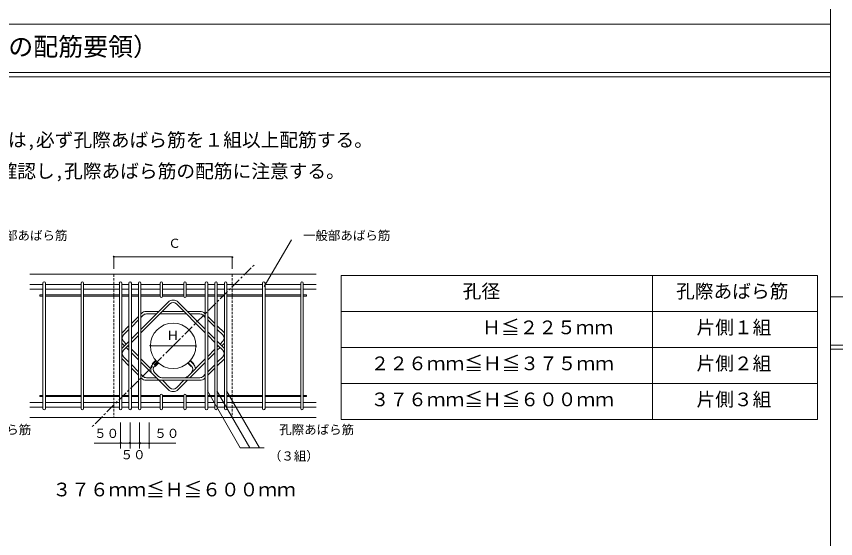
# Model space of a CAD drawing. Units: millimetres, scale not verified. Extents: x -5554 to 1990, y -5428 to 5334.
# Drawn here: x -3754 to -1785, y -4172 to -2915 of the extents above; entities that cross this region are included whole.
import ezdxf
from ezdxf.enums import TextEntityAlignment as Align

# ---------------------------------------------------------------- set-up
doc = ezdxf.new("R2010")
doc.units = ezdxf.units.MM
doc.header["$LTSCALE"] = 5
doc.linetypes.add('CHAIN1', pattern=[8, 5, -1, 1, -1])
doc.linetypes.add('DASHED1', pattern=[1.8, 1.2, -0.6])
doc.layers.add('0-3_5', color=7, linetype='Continuous', lineweight=18)
doc.layers.add('8-9_0', color=7, linetype='Continuous', lineweight=18)
doc.layers.add('8-7_MOJI', color=7, linetype='Continuous')
doc.styles.add('ＭＳ ゴシック', font='')
doc.styles.get('ＭＳ ゴシック').set_extended_font_data('MS Gothic')

msp = doc.modelspace()

# ---------------------------------------------------------------- linework, layer by layer
at = {"layer": '0-3_5'}
for p, q in [((-1797.81, -652.03), (-1797.81, -4865.845)), ((-5325.258, -2933.858), (-1797.81, -2933.858)), ((-5325.258, -3060.358), (-1797.81, -3060.358)), ((-3158.712, -3565.452), (-3093.52, -3452.536)), ((-3521.553, -3494.105), (-3518.366, -3494.105)), ((-3519.959, -3523.02), (-3519.959, -3494.105)), ((-3519.959, -3494.105), (-3235.533, -3494.105)), ((-3233.939, -3494.105), (-3237.126, -3494.105)), ((-3235.533, -3523.02), (-3235.533, -3494.105)), ((-3722.149, -3535.77), (-3033.649, -3535.77)), ((-2974.114, -3885.093), (-2974.114, -3538.495)), ((-2974.114, -3538.495), (-1829.251, -3538.495)), ((-2225.744, -3885.093), (-2225.744, -3538.495)), ((-1829.251, -3885.093), (-1829.251, -3538.495)), ((-3722.149, -3560.097), (-3690.631, -3560.097)), ((-3690.631, -3858.6), (-3690.631, -3557.19)), ((-3684.664, -3858.6), (-3684.664, -3557.19)), ((-3684.664, -3560.097), (-3598.831, -3560.097)), ((-3598.831, -3858.6), (-3598.831, -3557.19)), ((-3592.864, -3858.6), (-3592.864, -3557.19)), ((-3592.864, -3560.097), (-3507.031, -3560.097)), ((-3507.031, -3858.6), (-3507.031, -3557.19)), ((-3501.064, -3858.6), (-3501.064, -3557.19)), ((-3501.064, -3560.097), (-3484.081, -3560.097)), ((-3484.081, -3858.6), (-3484.081, -3557.19)), ((-3478.114, -3858.6), (-3478.114, -3557.19)), ((-3478.114, -3560.097), (-3461.131, -3560.097)), ((-3461.131, -3858.6), (-3461.131, -3557.19)), ((-3455.164, -3858.6), (-3455.164, -3557.19)), ((-3455.164, -3560.097), (-3409.088, -3560.097)), ((-3409.088, -3588.59), (-3409.088, -3557.19)), ((-3403.12, -3588.59), (-3403.12, -3557.19)), ((-3403.12, -3560.097), (-3352.372, -3560.097)), ((-3352.372, -3588.59), (-3352.372, -3557.19)), ((-3346.405, -3588.59), (-3346.405, -3557.19)), ((-3346.405, -3560.097), (-3300.481, -3560.097)), ((-3300.481, -3858.6), (-3300.481, -3557.19)), ((-3294.514, -3858.6), (-3294.514, -3557.19)), ((-3294.514, -3560.097), (-3277.531, -3560.097)), ((-3277.531, -3858.6), (-3277.531, -3557.19)), ((-3271.564, -3858.6), (-3271.564, -3557.19)), ((-3271.564, -3560.097), (-3254.581, -3560.097)), ((-3254.581, -3858.6), (-3254.581, -3557.19)), ((-3248.614, -3858.6), (-3248.614, -3557.19)), ((-3248.614, -3560.097), (-3162.781, -3560.097)), ((-3162.781, -3858.6), (-3162.781, -3557.19)), ((-3156.814, -3858.6), (-3156.814, -3557.19)), ((-3156.814, -3560.097), (-3070.981, -3560.097)), ((-3070.981, -3858.6), (-3070.981, -3557.19)), ((-3065.014, -3858.6), (-3065.014, -3557.19)), ((-3065.014, -3560.097), (-3033.649, -3560.097)), ((-3722.149, -3571.572), (-3690.631, -3571.572)), ((-3684.664, -3571.572), (-3598.831, -3571.572)), ((-3592.864, -3571.572), (-3507.031, -3571.572)), ((-3501.064, -3571.572), (-3484.081, -3571.572)), ((-3478.114, -3571.572), (-3461.131, -3571.572)), ((-3455.164, -3571.572), (-3409.088, -3571.572)), ((-3403.12, -3571.572), (-3352.372, -3571.572)), ((-3346.405, -3571.572), (-3300.481, -3571.572)), ((-3294.514, -3571.572), (-3277.531, -3571.572)), ((-3271.564, -3571.572), (-3254.581, -3571.572)), ((-3248.614, -3571.572), (-3162.781, -3571.572)), ((-3156.814, -3571.572), (-3070.981, -3571.572)), ((-3065.014, -3571.572), (-3033.649, -3571.572)), ((-3698.38, -3585.59), (-3690.631, -3585.59)), ((-3698.38, -3585.59), (-3698.38, -3588.59)), ((-3698.38, -3588.59), (-3690.631, -3588.59)), ((-3684.664, -3585.59), (-3598.831, -3585.59)), ((-3684.664, -3588.59), (-3598.831, -3588.59)), ((-3592.864, -3585.59), (-3507.031, -3585.59)), ((-3592.864, -3588.59), (-3507.031, -3588.59)), ((-3501.064, -3585.59), (-3484.081, -3585.59)), ((-3501.064, -3588.59), (-3484.081, -3588.59)), ((-3478.114, -3585.59), (-3461.131, -3585.59)), ((-3478.114, -3588.59), (-3461.131, -3588.59)), ((-3455.164, -3585.59), (-3409.088, -3585.59)), ((-3455.164, -3588.59), (-3409.087, -3588.59)), ((-3389.719, -3602.846), (-3455.164, -3668.291)), ((-3403.12, -3585.59), (-3352.372, -3585.59)), ((-3403.12, -3588.59), (-3352.372, -3588.59)), ((-3365.774, -3602.846), (-3300.481, -3668.139)), ((-3346.405, -3585.59), (-3300.481, -3585.59)), ((-3346.405, -3588.59), (-3300.481, -3588.59)), ((-3294.514, -3585.59), (-3277.531, -3585.59)), ((-3294.514, -3588.59), (-3277.531, -3588.59)), ((-3271.564, -3585.59), (-3254.581, -3585.59)), ((-3271.564, -3588.59), (-3254.581, -3588.59)), ((-3248.614, -3585.59), (-3162.781, -3585.59)), ((-3248.614, -3588.59), (-3162.781, -3588.59)), ((-3156.814, -3585.59), (-3070.981, -3585.59)), ((-3156.814, -3588.59), (-3070.981, -3588.59)), ((-3065.014, -3585.59), (-3057.113, -3585.59)), ((-3065.014, -3588.59), (-3057.113, -3588.59)), ((-3057.113, -3585.59), (-3057.113, -3588.59)), ((-1797.81, -3589.63), (1761.342, -3589.63)), ((-3385.47, -3607.094), (-3455.164, -3676.787)), ((-3370.022, -3607.094), (-3300.481, -3676.635)), ((-3461.131, -3637.182), (-3478.114, -3654.165)), ((-3454.056, -3630.107), (-3455.164, -3631.215)), ((-3449.808, -3634.355), (-3455.164, -3639.711)), ((-3412.021, -3625.148), (-3442.084, -3625.148)), ((-3418.029, -3631.156), (-3442.084, -3631.156)), ((-3377.746, -3631.156), (-3409.532, -3631.156)), ((-3377.746, -3625.148), (-3403.524, -3625.148)), ((-3377.746, -3625.148), (-3351.968, -3625.148)), ((-3377.746, -3631.156), (-3345.96, -3631.156)), ((-3343.471, -3625.148), (-3313.409, -3625.148)), ((-3337.463, -3631.156), (-3313.409, -3631.156)), ((-3305.684, -3634.355), (-3300.481, -3639.559)), ((-3301.436, -3630.107), (-3300.481, -3631.063)), ((-3294.514, -3637.029), (-3277.531, -3654.012)), ((-2974.114, -3625.145), (-1829.251, -3625.145)), ((-3484.081, -3660.132), (-3501.064, -3677.115)), ((-3461.131, -3645.679), (-3478.114, -3662.662)), ((-3294.514, -3645.526), (-3277.531, -3662.509)), ((-3271.564, -3659.979), (-3254.581, -3676.962)), ((-3484.081, -3668.629), (-3497.085, -3681.632)), ((-3461.131, -3674.258), (-3478.114, -3691.241)), ((-3294.514, -3674.105), (-3277.531, -3691.088)), ((-3271.564, -3668.476), (-3258.407, -3681.632)), ((-3484.081, -3697.208), (-3501.064, -3714.191)), ((-3494.768, -3707.895), (-3501.064, -3701.598)), ((-3490.519, -3703.646), (-3497.085, -3697.081)), ((-3461.131, -3682.755), (-3478.114, -3699.738)), ((-3294.514, -3682.602), (-3277.531, -3699.585)), ((-3271.564, -3697.055), (-3254.581, -3714.038)), ((-3264.973, -3703.646), (-3258.407, -3697.081)), ((-3260.725, -3707.895), (-3254.581, -3701.751)), ((-3484.081, -3705.705), (-3497.085, -3718.708)), ((-3484.081, -3718.581), (-3490.519, -3712.143)), ((-3484.081, -3710.085), (-3486.271, -3707.895)), ((-3461.131, -3733.034), (-3478.114, -3716.051)), ((-3433.958, -3707.895), (-3430.771, -3707.895)), ((-3432.364, -3707.895), (-3323.128, -3707.895)), ((-3321.534, -3707.895), (-3324.722, -3707.895)), ((-3294.514, -3733.187), (-3277.531, -3716.204)), ((-3271.564, -3705.552), (-3258.407, -3718.708)), ((-3271.564, -3710.237), (-3269.221, -3707.895)), ((-3271.564, -3718.734), (-3264.973, -3712.143)), ((-2974.114, -3711.794), (-1829.251, -3711.794)), ((-1797.81, -3716.13), (1761.342, -3716.13)), ((-3484.081, -3755.657), (-3501.064, -3738.674)), ((-3484.081, -3747.161), (-3497.085, -3734.157)), ((-3461.131, -3741.531), (-3478.114, -3724.548)), ((-3431.308, -3762.858), (-3455.164, -3739.002)), ((-3345.96, -3784.633), (-3300.481, -3739.154)), ((-3294.514, -3741.684), (-3277.531, -3724.701)), ((-3271.564, -3747.313), (-3258.407, -3734.157)), ((-3271.564, -3755.81), (-3254.581, -3738.827)), ((-3461.131, -3770.11), (-3478.114, -3753.127)), ((-3416.979, -3785.683), (-3455.164, -3747.498)), ((-3427.823, -3750.894), (-3419.847, -3742.919)), ((-3426.408, -3752.309), (-3418.433, -3744.333)), ((-3422.16, -3756.557), (-3414.184, -3748.581)), ((-3420.746, -3757.971), (-3412.77, -3749.995)), ((-3334.746, -3757.971), (-3342.722, -3749.995)), ((-3341.308, -3748.581), (-3333.332, -3756.557)), ((-3337.463, -3784.633), (-3300.481, -3747.651)), ((-3337.059, -3744.333), (-3329.083, -3752.309)), ((-3327.67, -3750.894), (-3335.645, -3742.919)), ((-3294.514, -3770.263), (-3277.531, -3753.28)), ((-3461.131, -3778.607), (-3478.114, -3761.624)), ((-3449.808, -3781.434), (-3455.164, -3776.078)), ((-3412.731, -3781.434), (-3422.161, -3772.005)), ((-3305.684, -3781.434), (-3300.481, -3776.23)), ((-3294.514, -3778.76), (-3277.531, -3761.777)), ((-3454.056, -3785.682), (-3455.164, -3784.575)), ((-3418.029, -3784.633), (-3442.084, -3784.633)), ((-3377.746, -3790.641), (-3442.084, -3790.641)), ((-3389.719, -3812.944), (-3412.021, -3790.641)), ((-3377.746, -3784.633), (-3405.008, -3784.633)), ((-3385.47, -3808.695), (-3403.524, -3790.641)), ((-3377.746, -3784.633), (-3313.409, -3784.633)), ((-3377.746, -3790.641), (-3313.409, -3790.641)), ((-3370.022, -3808.695), (-3351.968, -3790.641)), ((-3365.774, -3812.944), (-3343.471, -3790.641)), ((-3301.436, -3785.682), (-3300.481, -3784.727)), ((-2974.114, -3798.444), (-1829.251, -3798.444)), ((-3295.432, -3816.066), (-3216.237, -3953.234)), ((-3272.482, -3816.066), (-3193.288, -3953.234)), ((-3249.532, -3816.066), (-3170.338, -3953.234)), ((-3698.38, -3827.199), (-3690.631, -3827.199)), ((-3698.38, -3830.199), (-3698.38, -3827.199)), ((-3698.38, -3830.199), (-3690.631, -3830.199)), ((-3684.664, -3827.199), (-3598.831, -3827.199)), ((-3684.664, -3830.199), (-3598.831, -3830.199)), ((-3592.864, -3827.199), (-3507.031, -3827.199)), ((-3592.864, -3830.199), (-3507.031, -3830.199)), ((-3501.064, -3827.199), (-3484.081, -3827.199)), ((-3501.064, -3830.199), (-3484.081, -3830.199)), ((-3478.114, -3827.199), (-3461.131, -3827.199)), ((-3478.114, -3830.199), (-3461.131, -3830.199)), ((-3455.164, -3827.199), (-3409.087, -3827.199)), ((-3455.164, -3830.199), (-3409.088, -3830.199)), ((-3409.088, -3827.199), (-3409.088, -3858.599)), ((-3403.12, -3827.199), (-3403.12, -3858.599)), ((-3403.12, -3827.199), (-3352.372, -3827.199)), ((-3403.12, -3830.199), (-3352.372, -3830.199)), ((-3352.372, -3827.199), (-3352.372, -3858.599)), ((-3346.405, -3827.199), (-3346.405, -3858.599)), ((-3346.405, -3827.199), (-3300.481, -3827.199)), ((-3346.405, -3830.199), (-3300.481, -3830.199)), ((-3294.514, -3827.199), (-3277.531, -3827.199)), ((-3294.514, -3830.199), (-3277.531, -3830.199)), ((-3271.564, -3827.199), (-3254.581, -3827.199)), ((-3271.564, -3830.199), (-3254.581, -3830.199)), ((-3248.614, -3827.199), (-3162.781, -3827.199)), ((-3248.614, -3830.199), (-3162.781, -3830.199)), ((-3156.814, -3827.199), (-3070.981, -3827.199)), ((-3156.814, -3830.199), (-3070.981, -3830.199)), ((-3065.014, -3827.199), (-3057.113, -3827.199)), ((-3065.014, -3830.199), (-3057.113, -3830.199)), ((-3057.113, -3830.199), (-3057.113, -3827.199)), ((-3722.149, -3844.218), (-3690.631, -3844.218)), ((-3722.149, -3855.693), (-3690.631, -3855.693)), ((-3684.664, -3844.218), (-3598.831, -3844.218)), ((-3684.664, -3855.693), (-3598.831, -3855.693)), ((-3592.864, -3844.218), (-3507.031, -3844.218)), ((-3592.864, -3855.693), (-3507.031, -3855.693)), ((-3501.064, -3844.218), (-3484.081, -3844.218)), ((-3501.064, -3855.693), (-3484.081, -3855.693)), ((-3478.114, -3844.218), (-3461.131, -3844.218)), ((-3478.114, -3855.693), (-3461.131, -3855.693)), ((-3455.164, -3844.218), (-3409.088, -3844.218)), ((-3455.164, -3855.693), (-3409.088, -3855.693)), ((-3403.12, -3844.217), (-3352.372, -3844.217)), ((-3403.12, -3844.218), (-3352.372, -3844.218)), ((-3403.12, -3855.692), (-3352.372, -3855.692)), ((-3403.12, -3855.693), (-3352.372, -3855.693)), ((-3346.405, -3844.218), (-3300.481, -3844.218)), ((-3346.405, -3855.693), (-3300.481, -3855.693)), ((-3294.514, -3844.218), (-3277.531, -3844.218)), ((-3294.514, -3855.693), (-3277.531, -3855.693)), ((-3271.564, -3844.218), (-3254.581, -3844.218)), ((-3271.564, -3855.693), (-3254.581, -3855.693)), ((-3248.614, -3844.218), (-3162.781, -3844.218)), ((-3248.614, -3855.693), (-3162.781, -3855.693)), ((-3156.814, -3844.218), (-3070.981, -3844.218)), ((-3156.814, -3855.693), (-3070.981, -3855.693)), ((-3065.014, -3844.218), (-3033.649, -3844.218)), ((-3065.014, -3855.693), (-3033.649, -3855.693)), ((-3722.149, -3880.02), (-3033.649, -3880.02)), ((-3504.124, -3892.77), (-3504.124, -3954.547)), ((-3481.174, -3892.77), (-3481.174, -3954.547)), ((-3458.224, -3892.77), (-3458.224, -3954.547)), ((-3435.121, -3892.77), (-3435.121, -3954.547)), ((-2974.114, -3885.093), (-1829.251, -3885.093)), ((-3499.16, -3941.797), (-3567.49, -3941.797)), ((-3505.718, -3941.797), (-3502.53, -3941.797)), ((-3504.124, -3941.797), (-3481.021, -3941.797)), ((-3482.768, -3941.797), (-3479.58, -3941.797)), ((-3479.427, -3941.797), (-3482.615, -3941.797)), ((-3481.174, -3941.797), (-3458.071, -3941.797)), ((-3459.818, -3941.797), (-3456.63, -3941.797)), ((-3456.477, -3941.797), (-3459.665, -3941.797)), ((-3458.224, -3941.797), (-3435.121, -3941.797)), ((-3452.395, -3941.797), (-3371.371, -3941.797)), ((-3433.527, -3941.797), (-3436.714, -3941.797)), ((-3216.237, -3953.234), (-3159.309, -3953.234))]:
    msp.add_line(p, q, dxfattribs=at)
at = {"layer": '0-3_5', "linetype": 'CHAIN1'}
for q in [(-3182.671, -3512.82), (-3572.822, -3902.97)]:
    msp.add_line((-3377.746, -3707.895), q, dxfattribs=at)
at = {"layer": '0-3_5', "linetype": 'DASHED1'}
for p, q in [((-3519.959, -3535.77), (-3519.959, -3880.02)), ((-3235.533, -3535.77), (-3235.533, -3880.02))]:
    msp.add_line(p, q, dxfattribs=at)
at = {"layer": '0-3_5'}
msp.add_circle((-3377.746, -3707.895), 54.618, dxfattribs=at)
for centre, radius, start, end in [((-3519.959, -3494.105), 1.594, 0, 180), ((-3235.533, -3494.105), 1.594, 180, 0), ((-3687.724, -3557.19), 2.983, 0, 180), ((-3595.924, -3557.19), 2.983, 0, 180), ((-3504.124, -3557.19), 2.983, 0, 180), ((-3481.174, -3557.19), 2.983, 0, 180), ((-3458.224, -3557.19), 2.983, 0, 180), ((-3406.18, -3557.19), 2.983, 0, 180), ((-3349.312, -3557.19), 2.983, 0, 180), ((-3297.574, -3557.19), 2.983, 0, 180), ((-3274.624, -3557.19), 2.983, 0, 180), ((-3251.674, -3557.19), 2.983, 0, 180), ((-3159.874, -3557.19), 2.983, 0, 180), ((-3068.074, -3557.19), 2.983, 0, 180), ((-3406.104, -3588.59), 2.983, 180, 0), ((-3377.746, -3614.818), 16.932, 45, 135), ((-3349.388, -3588.59), 2.983, 180, 0), ((-3377.746, -3614.818), 10.924, 45, 135), ((-3442.084, -3642.08), 16.932, 90, 135), ((-3442.084, -3642.08), 10.924, 90, 135), ((-3313.409, -3642.08), 16.932, 45, 90), ((-3313.409, -3642.08), 10.924, 45, 90), ((-3489.361, -3689.357), 16.932, 135, 135.00664), ((-3489.361, -3689.357), 10.924, 135, 225), ((-3266.132, -3689.357), 10.924, 315, 45), ((-3489.361, -3726.433), 10.924, 135, 225), ((-3432.364, -3707.895), 1.594, 0, 180), ((-3323.128, -3707.895), 1.594, 180, 0), ((-3266.132, -3726.433), 10.924, 315, 45), ((-3414.436, -3764.281), 16.932, 135, 225), ((-3414.436, -3764.281), 10.924, 135, 225), ((-3423.864, -3773.71), 16.932, 85.14672, 85.17777), ((-3341.056, -3764.281), 10.924, 315, 45), ((-3341.056, -3764.281), 16.932, 4.82223, 45), ((-3442.084, -3773.71), 16.932, 225, 270), ((-3442.084, -3773.71), 10.924, 225, 270), ((-3405.008, -3773.71), 16.932, 225, 270), ((-3405.008, -3773.71), 10.924, 225, 270), ((-3350.485, -3773.71), 10.924, 270, 315), ((-3313.409, -3773.71), 10.924, 270, 315), ((-3313.409, -3773.71), 16.932, 270, 315), ((-3377.746, -3800.971), 16.932, 225, 315), ((-3377.746, -3800.971), 10.924, 225, 315), ((-3406.104, -3827.199), 2.983, 0, 180), ((-3349.388, -3827.199), 2.983, 0, 180), ((-3687.724, -3858.6), 2.983, 180, 0), ((-3595.924, -3858.6), 2.983, 180, 0), ((-3504.124, -3858.6), 2.983, 180, 0), ((-3481.174, -3858.6), 2.983, 180, 0), ((-3458.224, -3858.6), 2.983, 180, 0), ((-3406.18, -3858.599), 2.983, 180, 0), ((-3349.312, -3858.599), 2.983, 180, 0), ((-3297.574, -3858.6), 2.983, 180, 0), ((-3274.624, -3858.6), 2.983, 180, 0), ((-3251.674, -3858.6), 2.983, 180, 0), ((-3159.874, -3858.6), 2.983, 180, 0), ((-3068.074, -3858.6), 2.983, 180, 0), ((-3504.124, -3941.797), 1.594, 0, 180), ((-3481.174, -3941.797), 1.594, 0, 180), ((-3481.021, -3941.797), 1.594, 180, 0), ((-3458.224, -3941.797), 1.594, 0, 180), ((-3458.071, -3941.797), 1.594, 180, 0), ((-3435.121, -3941.797), 1.594, 180, 0)]:
    msp.add_arc(centre, radius, start, end, dxfattribs=at)
at = {"layer": '8-9_0'}
for p, q in [((-1797.81, -3050.358), (-5325.258, -3050.358)), ((1761.342, -3706.13), (-1797.81, -3706.13))]:
    msp.add_line(p, q, dxfattribs=at)

# ---------------------------------------------------------------- texts
at = {"layer": '0-3_5', "style": 'ＭＳ ゴシック'}
for s, height, p in [('\u3000通常配筋されるあばら筋を孔の両側に寄せて使用する。孔の両側には,必ず孔際あばら筋を１組以上配筋する。', 32.99, (-5169.748, -3238.904)), ('\u3000標準配筋図は下図の通りとする。施工の際には,必ず補強計算書を確認し,孔際あばら筋の配筋に注意する。', 32.99, (-5169.748, -3313.904)), ('一般部あばら筋', 21.99, (-3841.777, -3459.965)), ('一般部あばら筋', 21.99, (-3065.671, -3459.965)), ('Ｃ', 21.99, (-3389.211, -3478.795)), ('孔径', 32.99, (-2681.83, -3602.915)), ('孔際あばら筋', 32.99, (-2168.899, -3602.915)), ('\u3000\u3000\u3000\u3000Ｈ≦２２５ｍｍ', 32.99, (-2814.866, -3689.88)), ('片側１組', 32.99, (-2119.864, -3689.88)), ('Ｈ', 21.99, (-3393.396, -3700.235)), ('２２６ｍｍ≦Ｈ≦３７５ｍｍ', 32.99, (-2903.081, -3776.529)), ('片側２組', 32.99, (-2119.864, -3776.529)), ('３７６ｍｍ≦Ｈ≦６００ｍｍ', 32.99, (-2903.081, -3863.179)), ('片側３組', 32.99, (-2119.864, -3863.179)), ('孔際あばら筋', 21.99, (-3898.79, -3927.14)), ('孔際あばら筋', 21.99, (-3122.685, -3927.14)), ('５０', 21.99, (-3567.703, -3936.104)), ('５０', 21.99, (-3423.009, -3936.104)), ('５０', 21.99, (-3504.034, -3987.441)), ('（３組）', 21.99, (-3147.496, -3990.557)), ('３７６ｍｍ≦Ｈ≦６００ｍｍ', 32.99, (-3667.72, -4080.004))]:
    msp.add_text(s, height=height, dxfattribs=at).set_placement(p, align=Align.BOTTOM_LEFT)
at = {"layer": '8-7_MOJI', "style": 'ＭＳ ゴシック'}
msp.add_text('5.スーパーハリーＺ Ｍタイプ標準配筋図（孔際あばら筋の配筋要領）', height=43.99, dxfattribs=at).set_placement((-5303.797, -3023.286), align=Align.BOTTOM_LEFT)

doc.saveas('drawing.dxf')
